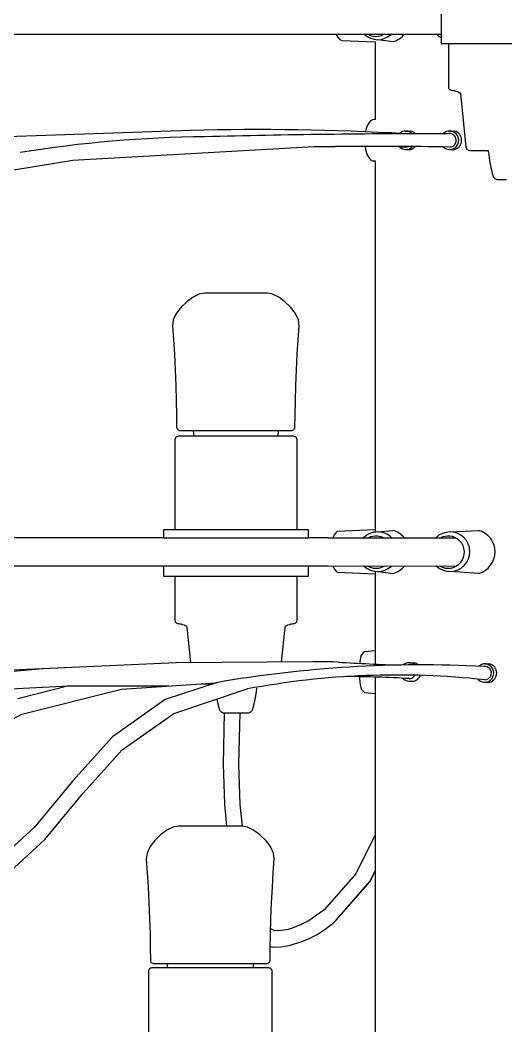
# Model space of a CAD drawing. Header units: millimetres. Extents: x 112 to 8820, y -2365 to 5002.
# Drawn here: x 3309.4 to 3414.5, y -900.7 to -683.1 of the extents above; entities that cross this region are included whole.
import ezdxf

# ---------------------------------------------------------------- set-up
doc = ezdxf.new("R2010")
doc.units = ezdxf.units.MM

# ---------------------------------------------------------------- blocks, each defined once
blk = doc.blocks.new('2097-50_EL_lateral')
for p, q in [((-1.667, -105.185), (-1.667, -106.185)), ((-26.946, -105.985), (-1.667, -105.985)), ((-3.935, -105.985), (-3.932, -105.995)), ((-3.932, -105.995), (-3.898, -106.05)), ((-3.898, -106.05), (-3.856, -106.1)), ((-3.856, -106.1), (-3.814, -106.122)), ((-3.814, -106.122), (-3.089, -106.152)), ((-3.089, -106.152), (-3.089, -107.833)), ((-3.036, -106.102), (-2.701, -106.145, -0.095)), ((-1.667, -106.185), (1.491, -106.185)), ((-1.508, -106.185), (-1.508, -107.125)), ((-1.508, -107.125), (-1.506, -107.142)), ((-1.506, -107.142), (-1.501, -107.157)), ((-1.501, -107.157), (-1.492, -107.171)), ((-1.492, -107.171), (-1.48, -107.182)), ((-1.48, -107.182), (-1.467, -107.191)), ((-1.467, -107.191), (-1.451, -107.197)), ((-1.451, -107.197), (-1.434, -107.199)), ((-1.434, -107.199), (-1.409, -107.201)), ((-1.409, -107.201), (-1.378, -107.206)), ((-1.378, -107.206), (-1.343, -107.214)), ((-1.343, -107.214), (-1.309, -107.226)), ((-1.309, -107.226), (-1.279, -107.239)), ((-1.279, -107.239), (-1.257, -107.255)), ((-1.257, -107.255), (-1.248, -107.272)), ((-1.248, -107.272), (-1.128, -108.425)), ((-3.232, -107.911), (-3.266, -107.966)), ((-3.19, -107.859), (-3.232, -107.911)), ((-3.148, -107.837), (-3.19, -107.859)), ((-3.089, -107.833), (-3.148, -107.837)), ((-7.085, -108.067), (-15.552, -108.36)), ((-3.292, -108.052), (-3.299, -108.095)), ((-3.266, -107.966), (-3.292, -108.052)), ((-2.429, -108.081, -0.203), (-2.32, -108.081, -0.203)), ((-1.481, -108.081, -0.203), (-1.372, -108.081, -0.203)), ((-9.632, -108.709), (-4.408, -108.417)), ((-4.408, -108.417), (-3.947, -108.412)), ((-3.308, -108.412), (-3.292, -108.509)), ((-3.292, -108.509), (-3.266, -108.595)), ((-2.429, -108.478, -0.203), (-2.32, -108.478, -0.203)), ((-1.481, -108.478, -0.203), (-1.372, -108.478, -0.203)), ((-1.128, -108.425), (-1.124, -108.442)), ((-1.124, -108.442), (-1.117, -108.458)), ((-1.117, -108.458), (-1.107, -108.471)), ((-1.107, -108.471), (-1.095, -108.482)), ((-1.095, -108.482), (-1.08, -108.491)), ((-1.08, -108.491), (-1.064, -108.496)), ((-1.064, -108.496), (-1.046, -108.498)), ((-1.046, -108.498), (-1.028, -108.498)), ((-1.028, -108.498), (-0.972, -108.498)), ((-0.972, -108.498), (-0.881, -108.498)), ((-0.881, -108.498), (-0.861, -108.498)), ((-0.861, -108.498), (-0.842, -108.498)), ((-0.842, -108.498), (-0.787, -108.498)), ((-0.787, -108.498), (-0.696, -108.498)), ((-0.696, -108.498), (-0.647, -108.498)), ((-0.647, -108.498), (-0.644, -108.52)), ((-0.644, -108.52), (-0.636, -108.579)), ((-0.636, -108.579), (-0.624, -108.664)), ((-13.163, -109.29), (-9.632, -108.709)), ((-3.266, -108.595), (-3.232, -108.65)), ((-3.232, -108.65), (-3.19, -108.702)), ((-3.19, -108.702), (-3.148, -108.724)), ((-3.148, -108.724), (-3.089, -108.728)), ((-3.089, -108.728), (-3.089, -116.707)), ((-0.624, -108.664), (-0.609, -108.764)), ((-0.609, -108.764), (-0.59, -108.867)), ((-0.59, -108.867), (-0.569, -108.963)), ((-0.569, -108.963), (-0.547, -109.041)), ((-0.547, -109.041), (-0.539, -109.06)), ((-0.539, -109.06), (-0.529, -109.078)), ((-0.529, -109.078), (-0.517, -109.094)), ((-0.517, -109.094), (-0.504, -109.107)), ((-0.504, -109.107), (-0.49, -109.117)), ((-0.49, -109.117), (-0.474, -109.124)), ((-0.474, -109.124), (-0.457, -109.126)), ((-0.457, -109.126), (-0.451, -109.126)), ((-0.451, -109.126), (-0.433, -109.126)), ((-0.433, -109.126), (-0.404, -109.126)), ((-0.404, -109.126), (-0.365, -109.126)), ((-0.365, -109.126), (-0.319, -109.126)), ((-0.319, -109.126), (-0.272, -109.126)), ((-0.272, -109.126), (-0.266, -109.126)), ((-0.266, -109.126), (-0.248, -109.126)), ((-6.896, -111.61), (-7.029, -111.676)), ((-6.777, -111.586), (-6.896, -111.61)), ((-6.756, -111.586), (-6.777, -111.586)), ((-6.694, -111.586), (-6.756, -111.586)), ((-6.594, -111.586), (-6.694, -111.586)), ((-6.463, -111.586), (-6.594, -111.586)), ((-6.31, -111.586), (-6.463, -111.586)), ((-6.143, -111.586), (-6.31, -111.586)), ((-5.974, -111.586), (-6.143, -111.586)), ((-5.812, -111.586), (-5.974, -111.586)), ((-5.669, -111.586), (-5.812, -111.586)), ((-5.553, -111.586), (-5.669, -111.586)), ((-5.471, -111.586), (-5.553, -111.586)), ((-5.429, -111.586), (-5.471, -111.586)), ((-5.312, -111.61), (-5.429, -111.586)), ((-5.179, -111.676), (-5.312, -111.61)), ((-7.165, -111.774), (-7.291, -111.894)), ((-7.029, -111.676), (-7.165, -111.774)), ((-5.044, -111.774), (-5.179, -111.676)), ((-4.92, -111.894), (-5.044, -111.774)), ((-7.393, -112.029), (-7.459, -112.167)), ((-7.291, -111.894), (-7.393, -112.029)), ((-4.818, -112.029), (-4.92, -111.894)), ((-4.753, -112.167), (-4.818, -112.029)), ((-7.459, -112.167), (-7.476, -112.3)), ((-4.736, -112.3), (-4.753, -112.167)), ((-7.476, -112.3), (-7.454, -112.588)), ((-4.758, -112.588), (-4.736, -112.3)), ((-7.454, -112.588), (-7.434, -112.909)), ((-4.777, -112.909), (-4.758, -112.588)), ((-7.434, -112.909), (-7.418, -113.248)), ((-4.793, -113.248), (-4.777, -112.909)), ((-7.418, -113.248), (-7.405, -113.589)), ((-4.806, -113.589), (-4.793, -113.248)), ((-7.405, -113.589), (-7.396, -113.919)), ((-4.816, -113.919), (-4.806, -113.589)), ((-7.396, -113.919), (-7.389, -114.224)), ((-4.822, -114.224), (-4.816, -113.919)), ((-7.389, -114.224), (-7.386, -114.488)), ((-4.826, -114.488), (-4.822, -114.224)), ((-7.386, -114.488), (-7.383, -114.505)), ((-7.383, -114.505), (-7.378, -114.52)), ((-7.378, -114.52), (-7.368, -114.534)), ((-7.368, -114.534), (-7.356, -114.545)), ((-7.356, -114.545), (-7.342, -114.554)), ((-7.342, -114.554), (-7.325, -114.559)), ((-7.325, -114.559), (-7.308, -114.56)), ((-7.308, -114.56), (-7.27, -114.56)), ((-7.27, -114.56), (-7.159, -114.56)), ((-7.159, -114.56), (-7.031, -114.56)), ((-7.031, -114.56), (-7.014, -114.685)), ((-7.031, -114.56), (-5.178, -114.56)), ((-5.195, -114.685), (-5.178, -114.56)), ((-5.178, -114.56), (-5.124, -114.56)), ((-5.124, -114.56), (-4.978, -114.56)), ((-4.978, -114.56), (-4.903, -114.56)), ((-4.903, -114.56), (-4.885, -114.559)), ((-4.885, -114.559), (-4.869, -114.554)), ((-4.869, -114.554), (-4.855, -114.545)), ((-4.855, -114.545), (-4.843, -114.534)), ((-4.843, -114.534), (-4.834, -114.52)), ((-4.834, -114.52), (-4.828, -114.505)), ((-4.828, -114.505), (-4.826, -114.488)), ((-7.421, -114.742), (-7.423, -114.759)), ((-7.423, -114.759), (-7.423, -116.712)), ((-7.415, -114.727), (-7.421, -114.742)), ((-7.406, -114.713), (-7.415, -114.727)), ((-7.395, -114.701), (-7.406, -114.713)), ((-7.381, -114.693), (-7.395, -114.701)), ((-7.366, -114.687), (-7.381, -114.693)), ((-7.349, -114.685), (-7.366, -114.687)), ((-7.295, -114.685), (-7.349, -114.685)), ((-7.188, -114.685), (-7.295, -114.685)), ((-7.034, -114.685), (-7.188, -114.685)), ((-6.839, -114.685), (-7.034, -114.685)), ((-6.612, -114.685), (-6.839, -114.685)), ((-6.363, -114.685), (-6.612, -114.685)), ((-6.102, -114.685), (-6.363, -114.685)), ((-5.842, -114.685), (-6.102, -114.685)), ((-5.592, -114.685), (-5.842, -114.685)), ((-5.365, -114.685), (-5.592, -114.685)), ((-5.171, -114.685), (-5.365, -114.685)), ((-5.017, -114.685), (-5.171, -114.685)), ((-4.91, -114.685), (-5.017, -114.685)), ((-4.856, -114.685), (-4.91, -114.685)), ((-4.839, -114.687), (-4.856, -114.685)), ((-4.823, -114.693), (-4.839, -114.687)), ((-4.809, -114.701), (-4.823, -114.693)), ((-4.798, -114.713), (-4.809, -114.701)), ((-4.789, -114.727), (-4.798, -114.713)), ((-4.784, -114.742), (-4.789, -114.727)), ((-4.782, -114.759), (-4.784, -114.742)), ((-4.782, -116.712), (-4.782, -114.759)), ((-7.604, -116.712), (-7.673, -116.712)), ((-7.673, -116.712), (-7.673, -116.882)), ((-7.47, -116.712), (-7.604, -116.712)), ((-7.276, -116.712), (-7.47, -116.712)), ((-7.03, -116.712), (-7.276, -116.712)), ((-6.745, -116.712), (-7.03, -116.712)), ((-6.431, -116.712), (-6.745, -116.712)), ((-6.102, -116.712), (-6.431, -116.712)), ((-5.774, -116.712), (-6.102, -116.712)), ((-5.46, -116.712), (-5.774, -116.712)), ((-5.174, -116.712), (-5.46, -116.712)), ((-4.929, -116.712), (-5.174, -116.712)), ((-4.735, -116.712), (-4.929, -116.712)), ((-4.601, -116.712), (-4.735, -116.712)), ((-4.532, -116.712), (-4.601, -116.712)), ((-4.532, -116.882), (-4.532, -116.712)), ((-3.982, -116.818), (-3.999, -116.873)), ((-3.935, -116.768), (-3.982, -116.818)), ((-3.914, -116.746), (-3.935, -116.768)), ((-3.089, -116.712), (-3.914, -116.746)), ((-3.089, -116.712), (-3.089, -116.758)), ((-3.036, -116.755, 0.142), (-2.711, -116.72, 0.047)), ((-7.673, -116.882), (-15.933, -116.882)), ((-7.673, -116.882), (-4.532, -116.882)), ((-4.102, -116.882), (-4.532, -116.882)), ((-4.102, -116.882), (-1.349, -116.883)), ((-3.999, -116.873), (-4, -116.882)), ((-15.933, -117.491), (-7.673, -117.491)), ((-7.673, -117.491), (-7.673, -117.712)), ((-7.673, -117.491), (-4.532, -117.491)), ((-4.532, -117.712), (-4.532, -117.491)), ((-4.532, -117.491), (-4.102, -117.491)), ((-4.102, -117.491), (-1.335, -117.492)), ((-4, -117.491), (-3.999, -117.5)), ((-3.999, -117.5), (-3.982, -117.555)), ((-7.673, -117.712), (-7.604, -117.712)), ((-7.604, -117.712), (-7.47, -117.712)), ((-7.47, -117.712), (-7.276, -117.712)), ((-7.423, -117.712), (-7.423, -118.664)), ((-7.276, -117.712), (-7.03, -117.712)), ((-7.03, -117.712), (-6.745, -117.712)), ((-6.745, -117.712), (-6.431, -117.712)), ((-6.431, -117.712), (-6.102, -117.712)), ((-6.102, -117.712), (-5.774, -117.712)), ((-5.774, -117.712), (-5.46, -117.712)), ((-5.46, -117.712), (-5.174, -117.712)), ((-5.174, -117.712), (-4.929, -117.712)), ((-4.929, -117.712), (-4.735, -117.712)), ((-4.782, -118.664), (-4.782, -117.712)), ((-4.735, -117.712), (-4.601, -117.712)), ((-4.601, -117.712), (-4.532, -117.712)), ((-3.982, -117.555), (-3.935, -117.605)), ((-3.935, -117.605), (-3.914, -117.626)), ((-3.914, -117.626), (-3.089, -117.661)), ((-3.089, -117.606), (-3.089, -117.661)), ((-3.089, -117.665), (-3.089, -119.326)), ((-3.036, -117.61, 0.142), (-2.701, -117.653, 0.047)), ((-7.423, -118.664), (-7.421, -118.681)), ((-7.421, -118.681), (-7.415, -118.697)), ((-7.415, -118.697), (-7.406, -118.711)), ((-7.406, -118.711), (-7.395, -118.722)), ((-7.395, -118.722), (-7.381, -118.731)), ((-7.381, -118.731), (-7.366, -118.736)), ((-7.366, -118.736), (-7.349, -118.738)), ((-7.349, -118.738), (-7.324, -118.74)), ((-7.324, -118.74), (-7.294, -118.746)), ((-7.294, -118.746), (-7.259, -118.754)), ((-7.259, -118.754), (-7.225, -118.765)), ((-7.225, -118.765), (-7.195, -118.779)), ((-7.195, -118.779), (-7.173, -118.795)), ((-7.173, -118.795), (-7.164, -118.812)), ((-7.164, -118.812), (-7.084, -119.583)), ((-5.119, -119.569), (-5.041, -118.812)), ((-5.041, -118.812), (-5.032, -118.795)), ((-5.032, -118.795), (-5.01, -118.779)), ((-5.01, -118.779), (-4.98, -118.765)), ((-4.98, -118.765), (-4.946, -118.754)), ((-4.946, -118.754), (-4.911, -118.746)), ((-4.911, -118.746), (-4.88, -118.74)), ((-4.88, -118.74), (-4.856, -118.738)), ((-4.856, -118.738), (-4.839, -118.736)), ((-4.839, -118.736), (-4.823, -118.731)), ((-4.823, -118.731), (-4.809, -118.722)), ((-4.809, -118.722), (-4.798, -118.711)), ((-4.798, -118.711), (-4.789, -118.697)), ((-4.789, -118.697), (-4.784, -118.681)), ((-4.784, -118.681), (-4.782, -118.664)), ((-3.392, -119.418), (-3.409, -119.473)), ((-3.345, -119.366), (-3.392, -119.418)), ((-3.324, -119.345), (-3.345, -119.366)), ((-3.089, -119.326), (-3.324, -119.345)), ((-3.089, -119.326), (-3.089, -119.614)), ((-7.399, -119.585), (-12.193, -119.805)), ((-4.438, -119.564), (-7.399, -119.585)), ((-4.377, -119.567), (-4.438, -119.564)), ((-4.014, -119.564), (-4.377, -119.567)), ((-3.887, -119.571), (-4.014, -119.564)), ((-3.422, -119.559), (-3.425, -119.597)), ((-3.409, -119.473), (-3.422, -119.559)), ((-2.359, -119.584), (-2.25, -119.584)), ((-0.722, -119.609, -0.203), (-0.613, -119.609, -0.203)), ((-3.431, -119.887), (-3.431, -119.906)), ((-3.431, -119.906), (-3.422, -120.014)), ((-3.089, -119.895), (-3.089, -120.247)), ((-11.123, -120.153), (-9.72, -120.084)), ((-9.72, -120.084), (-10.824, -120.363)), ((-9.72, -120.084), (-7.555, -120.085)), ((-8.577, -120.153), (-6.534, -120.016)), ((-6.534, -120.016), (-7.631, -120.383)), ((-6.854, -120.038), (-6.852, -120.038)), ((-6.852, -120.038), (-6.746, -120.038)), ((-6.746, -120.038), (-6.611, -120.038)), ((-6.611, -120.038), (-6.598, -120.038)), ((-3.422, -120.014), (-3.409, -120.1)), ((-3.409, -120.1), (-3.392, -120.155)), ((-2.359, -119.981), (-2.25, -119.981)), ((-0.722, -120.005, -0.203), (-0.613, -120.005, -0.203)), ((-10.735, -120.697), (-8.577, -120.153)), ((-7.449, -120.683), (-5.858, -120.152)), ((-5.695, -120.407), (-5.676, -120.303)), ((-5.676, -120.303), (-5.661, -120.204)), ((-5.661, -120.204), (-5.651, -120.133)), ((-3.392, -120.155), (-3.345, -120.207)), ((-3.345, -120.207), (-3.324, -120.228)), ((-3.324, -120.228), (-3.089, -120.247)), ((-3.089, -120.247), (-3.089, -124.091)), ((-7.631, -120.383), (-8.773, -121.187)), ((-6.516, -120.371), (-6.51, -120.407)), ((-6.51, -120.407), (-6.489, -120.503)), ((-6.489, -120.503), (-6.467, -120.581)), ((-5.738, -120.581), (-5.715, -120.503)), ((-5.715, -120.503), (-5.695, -120.407)), ((-12.198, -121.466), (-10.735, -120.697)), ((-8.566, -121.47), (-7.449, -120.683)), ((-6.467, -120.581), (-6.459, -120.6)), ((-6.459, -120.6), (-6.449, -120.618)), ((-6.449, -120.618), (-6.438, -120.634)), ((-6.438, -120.634), (-6.424, -120.647)), ((-6.424, -120.647), (-6.41, -120.657)), ((-6.41, -120.657), (-6.394, -120.663)), ((-6.394, -120.663), (-6.377, -120.665)), ((-6.357, -120.665), (-6.381, -121.778)), ((-6.357, -120.665), (-6.381, -121.778)), ((-6.377, -120.665), (-6.365, -120.665)), ((-6.365, -120.665), (-6.342, -120.665)), ((-6.342, -120.665), (-6.308, -120.665)), ((-6.308, -120.665), (-6.265, -120.665)), ((-6.265, -120.665), (-6.215, -120.665)), ((-6.215, -120.665), (-6.16, -120.665)), ((-6.16, -120.665), (-6.102, -120.665)), ((-6.102, -120.665), (-6.045, -120.665)), ((-6.045, -120.665), (-5.99, -120.665)), ((-6.038, -121.781), (-6.013, -120.665)), ((-6.038, -121.781), (-6.013, -120.665)), ((-5.99, -120.665), (-5.94, -120.665)), ((-5.94, -120.665), (-5.897, -120.665)), ((-5.897, -120.665), (-5.863, -120.665)), ((-5.863, -120.665), (-5.839, -120.665)), ((-5.839, -120.665), (-5.827, -120.665)), ((-5.827, -120.665), (-5.811, -120.663)), ((-5.811, -120.663), (-5.795, -120.657)), ((-5.795, -120.657), (-5.78, -120.647)), ((-5.78, -120.647), (-5.767, -120.634)), ((-5.767, -120.634), (-5.755, -120.618)), ((-5.755, -120.618), (-5.746, -120.6)), ((-5.746, -120.6), (-5.738, -120.581)), ((-8.773, -121.187), (-9.63, -122.138)), ((-9.411, -122.408), (-8.566, -121.47)), ((-6.381, -121.778), (-6.353, -122.647)), ((-6.381, -121.778), (-6.353, -122.647)), ((-6.01, -122.648), (-6.038, -121.781)), ((-6.01, -122.648), (-6.038, -121.781)), ((-9.63, -122.138), (-10.452, -123.135)), ((-10.239, -123.411), (-9.411, -122.408)), ((-6.353, -122.647), (-6.306, -123.12)), ((-6.353, -122.647), (-6.306, -123.12)), ((-5.963, -123.121), (-6.01, -122.648)), ((-5.963, -123.121), (-6.01, -122.648)), ((-10.452, -123.135), (-11.494, -124.091)), ((-7.463, -123.144), (-7.597, -123.209)), ((-7.345, -123.12), (-7.463, -123.144)), ((-7.313, -123.12), (-7.345, -123.12)), ((-7.241, -123.12), (-7.313, -123.12)), ((-7.133, -123.12), (-7.241, -123.12)), ((-6.996, -123.12), (-7.133, -123.12)), ((-6.838, -123.12), (-6.996, -123.12)), ((-6.67, -123.12), (-6.838, -123.12)), ((-6.502, -123.12), (-6.67, -123.12)), ((-6.344, -123.12), (-6.502, -123.12)), ((-6.207, -123.12), (-6.344, -123.12)), ((-6.098, -123.12), (-6.207, -123.12)), ((-6.026, -123.12), (-6.098, -123.12)), ((-5.994, -123.12), (-6.026, -123.12)), ((-5.972, -123.12), (-5.994, -123.12)), ((-5.854, -123.144), (-5.972, -123.12)), ((-5.721, -123.209), (-5.854, -123.144)), ((-7.732, -123.307), (-7.858, -123.428)), ((-7.597, -123.209), (-7.732, -123.307)), ((-5.585, -123.307), (-5.721, -123.209)), ((-5.46, -123.428), (-5.585, -123.307)), ((-3.089, -123.305), (-3.51, -124.151)), ((-3.089, -123.305), (-3.51, -124.151)), ((-11.296, -124.381), (-10.239, -123.411)), ((-7.96, -123.562), (-8.026, -123.701)), ((-7.858, -123.428), (-7.96, -123.562)), ((-5.358, -123.562), (-5.46, -123.428)), ((-5.292, -123.701), (-5.358, -123.562)), ((-8.026, -123.701), (-8.043, -123.834)), ((-5.275, -123.834), (-5.292, -123.701)), ((-8.043, -123.834), (-8.02, -124.122)), ((-5.297, -124.122), (-5.275, -123.834)), ((-8.02, -124.122), (-8.001, -124.443)), ((-5.316, -124.443), (-5.297, -124.122)), ((-3.51, -124.151), (-4.198, -124.932)), ((-3.51, -124.151), (-4.198, -124.932)), ((-3.204, -124.321), (-3.089, -124.091)), ((-3.203, -124.321), (-3.089, -124.091)), ((-3.089, -124.091), (-3.089, -128.217)), ((-8.001, -124.443), (-7.985, -124.781)), ((-5.332, -124.781), (-5.316, -124.443)), ((-3.938, -125.155), (-3.203, -124.321)), ((-3.938, -125.155), (-3.204, -124.321)), ((-7.985, -124.781), (-7.972, -125.123)), ((-5.345, -125.123), (-5.332, -124.781)), ((-7.972, -125.123), (-7.962, -125.453)), ((-5.355, -125.453), (-5.345, -125.123)), ((-4.35, -125.049), (-4.521, -125.16)), ((-4.35, -125.049), (-4.521, -125.16)), ((-4.198, -124.932), (-4.35, -125.049)), ((-4.198, -124.932), (-4.35, -125.049)), ((-5.263, -125.388), (-5.352, -125.339)), ((-5.263, -125.388), (-5.352, -125.339)), ((-4.865, -125.322), (-4.972, -125.353)), ((-4.865, -125.322), (-4.972, -125.353)), ((-4.693, -125.251), (-4.865, -125.322)), ((-4.693, -125.251), (-4.865, -125.322)), ((-4.521, -125.16), (-4.693, -125.251)), ((-4.521, -125.16), (-4.693, -125.251)), ((-4.172, -125.351), (-3.999, -125.218)), ((-4.172, -125.351), (-3.999, -125.218)), ((-3.999, -125.218), (-3.938, -125.155)), ((-3.999, -125.218), (-3.938, -125.155)), ((-7.962, -125.453), (-7.956, -125.757)), ((-5.361, -125.757), (-5.355, -125.453)), ((-5.124, -125.38), (-5.263, -125.388)), ((-5.124, -125.38), (-5.263, -125.388)), ((-4.972, -125.353), (-5.124, -125.38)), ((-4.972, -125.353), (-5.124, -125.38)), ((-4.691, -125.626), (-4.518, -125.554)), ((-4.691, -125.626), (-4.518, -125.554)), ((-4.518, -125.554), (-4.345, -125.463)), ((-4.518, -125.554), (-4.345, -125.463)), ((-4.345, -125.463), (-4.172, -125.351)), ((-4.345, -125.463), (-4.172, -125.351)), ((-7.956, -125.757), (-7.952, -126.021)), ((-5.365, -126.021), (-5.361, -125.757)), ((-5.361, -125.725), (-5.307, -125.74)), ((-5.361, -125.725), (-5.308, -125.74)), ((-5.308, -125.74), (-5.299, -125.74)), ((-5.307, -125.74), (-5.299, -125.74)), ((-5.299, -125.74), (-5.125, -125.73)), ((-5.299, -125.74), (-5.125, -125.73)), ((-5.125, -125.73), (-4.951, -125.7)), ((-5.125, -125.73), (-4.951, -125.7)), ((-4.951, -125.7), (-4.865, -125.677)), ((-4.951, -125.7), (-4.865, -125.677)), ((-4.865, -125.677), (-4.691, -125.626)), ((-4.865, -125.677), (-4.691, -125.626)), ((-7.981, -126.216), (-7.99, -126.23)), ((-7.97, -126.204), (-7.981, -126.216)), ((-7.956, -126.196), (-7.97, -126.204)), ((-7.94, -126.19), (-7.956, -126.196)), ((-7.952, -126.021), (-7.95, -126.038)), ((-7.95, -126.038), (-7.944, -126.054)), ((-7.944, -126.054), (-7.935, -126.068)), ((-7.923, -126.188), (-7.94, -126.19)), ((-7.935, -126.068), (-7.923, -126.079)), ((-7.923, -126.079), (-7.908, -126.087)), ((-7.896, -126.188), (-7.923, -126.188)), ((-7.908, -126.087), (-7.892, -126.093)), ((-7.815, -126.188), (-7.896, -126.188)), ((-7.892, -126.093), (-7.875, -126.094)), ((-7.875, -126.094), (-7.818, -126.094)), ((-7.818, -126.094), (-7.689, -126.094)), ((-7.684, -126.188), (-7.815, -126.188)), ((-7.689, -126.094), (-7.598, -126.094)), ((-7.509, -126.188), (-7.684, -126.188)), ((-7.598, -126.094), (-7.585, -126.188)), ((-7.598, -126.094), (-5.719, -126.094)), ((-7.297, -126.188), (-7.509, -126.188)), ((-7.057, -126.188), (-7.297, -126.188)), ((-6.801, -126.188), (-7.057, -126.188)), ((-6.539, -126.188), (-6.801, -126.188)), ((-6.282, -126.188), (-6.539, -126.188)), ((-6.043, -126.188), (-6.282, -126.188)), ((-5.831, -126.188), (-6.043, -126.188)), ((-5.656, -126.188), (-5.831, -126.188)), ((-5.732, -126.188), (-5.719, -126.094)), ((-5.719, -126.094), (-5.65, -126.094)), ((-5.525, -126.188), (-5.656, -126.188)), ((-5.65, -126.094), (-5.522, -126.094)), ((-5.444, -126.188), (-5.525, -126.188)), ((-5.522, -126.094), (-5.465, -126.094)), ((-5.465, -126.094), (-5.443, -126.094)), ((-5.416, -126.188), (-5.444, -126.188)), ((-5.443, -126.094), (-5.425, -126.093)), ((-5.425, -126.093), (-5.409, -126.087)), ((-5.394, -126.188), (-5.416, -126.188)), ((-5.409, -126.087), (-5.394, -126.079)), ((-5.394, -126.079), (-5.382, -126.068)), ((-5.377, -126.19), (-5.394, -126.188)), ((-5.382, -126.068), (-5.373, -126.054)), ((-5.361, -126.196), (-5.377, -126.19)), ((-5.373, -126.054), (-5.367, -126.038)), ((-5.367, -126.038), (-5.365, -126.021)), ((-5.348, -126.204), (-5.361, -126.196)), ((-5.336, -126.216), (-5.348, -126.204)), ((-5.327, -126.23), (-5.336, -126.216)), ((-7.995, -126.245), (-7.997, -126.262)), ((-7.997, -126.262), (-7.997, -128.215)), ((-7.99, -126.23), (-7.995, -126.245)), ((-5.322, -126.245), (-5.327, -126.23)), ((-5.32, -126.262), (-5.322, -126.245)), ((-5.32, -128.215), (-5.32, -126.262))]:
    blk.add_line(p, q)
at = {"extrusion": (-1.04654e-19, -0.001462, 0.999999)}
for p, q in [((-1.472, -116.755, 0.142), (-0.857, -116.72, 0.142)), ((-0.847, -117.653, 0.141), (-1.472, -117.61, 0.142))]:
    blk.add_line(p, q, dxfattribs=at)
for centre, radius, start, end in [((-3.036, -105.675), 0.428, 226.4486, 313.5163), ((-3.075, -105.684), 0.349, 239.4916, 280.425), ((-3.075, -105.684), 0.349, 280.425, 300.4499), ((-2.838, -105.68, -0.095), 0.485, 286.476, 321.0813), ((-1.472, -105.675), 0.428, 226.4486, 242.9218), ((-1.511, -105.684), 0.349, 239.4916, 243.4634), ((-5.601, -163.268), 55.22, 86.7291, 91.5393), ((-1.594, -307.16), 199.023, 89.97384, 91.49272), ((-2.429, -108.279, -0.203), 0.198, 45.1952, 132.397), ((-2.429, -108.28), 0.145, 77.7614, 98.7552), ((-2.375, -108.279, -0.203), 0.206, 43.2381, 74.5834), ((-1.481, -108.279, -0.203), 0.198, 226.5438, 132.397), ((-1.481, -108.28), 0.145, 270, 98.7552), ((-1.427, -108.279, -0.203), 0.206, 285.4166, 74.5834), ((-6.499, -135.092), 26.889, 90.5952, 99.1431), ((-3.365, -229.485), 121.074, 89.10831, 90.27557), ((-2.429, -108.279, -0.203), 0.198, 221.2578, 316.6359), ((-2.332, -106.053), 2.375, 264.1386, 267.6578), ((-2.429, -108.28), 0.145, 270, 292.0648), ((-2.375, -108.279, -0.203), 0.206, 285.4166, 318.3336), ((-3.036, -117.182, 0.142), 0.428, 44.3824, 135.6176), ((-3.075, -117.192, 0.142), 0.349, 84.7144, 117.7177), ((-3.075, -117.192, 0.142), 0.349, 62.2823, 84.7144), ((-2.838, -117.188, 0.047), 0.485, 38.9351, 74.7834), ((-1.472, -117.182, 0.142), 0.428, 226.4486, 135.6176), ((-1.511, -117.192, 0.142), 0.349, 84.7144, 117.7177), ((-1.511, -117.192, 0.142), 0.349, 280.425, 84.7144), ((-0.984, -117.188, 0.047), 0.485, 286.476, 74.7834), ((-3.036, -117.182, 0.142), 0.428, 226.4486, 313.5163), ((-3.075, -117.192, 0.142), 0.349, 239.4916, 280.425), ((-3.075, -117.192, 0.142), 0.349, 280.425, 300.4499), ((-2.838, -117.188, 0.047), 0.485, 286.476, 321.0813), ((-1.511, -117.192, 0.142), 0.349, 239.4916, 280.425), ((-2.072, -145.656), 26.025, 87.0736, 99.8709), ((-0.943, -71.923), 47.739, 266.4636, 268.0889), ((-2.359, -119.782), 0.198, 49.3365, 132.397), ((-2.304, -119.782), 0.206, 47.1202, 74.5834), ((-0.722, -119.807, -0.203), 0.198, 221.2578, 132.397), ((-0.722, -119.808), 0.145, 270, 98.7552), ((-0.668, -119.807, -0.203), 0.206, 285.4166, 74.5834), ((-9.121, -137.721), 18.039, 92.1462, 108.5292), ((-2.621, -137.352), 17.502, 83.7688, 100.6585), ((-3.898, -145.917), 26.035, 86.6107, 89.578), ((-2.358, -119.783, 0.203), 0.145, 270, 330.7852), ((-2.304, -119.782), 0.206, 285.4166, 338.6349), ((-2.359, -119.782), 0.198, 224.0673, 270)]:
    blk.add_arc(centre, radius, start, end)

msp = doc.modelspace()

# ---------------------------------------------------------------- block references
at = {"color": 1, "xscale": 10, "yscale": 10, "zscale": 10}
msp.add_blockref('2097-50_EL_lateral', (3417.13, 373.69), dxfattribs=at)

doc.saveas('drawing.dxf')
